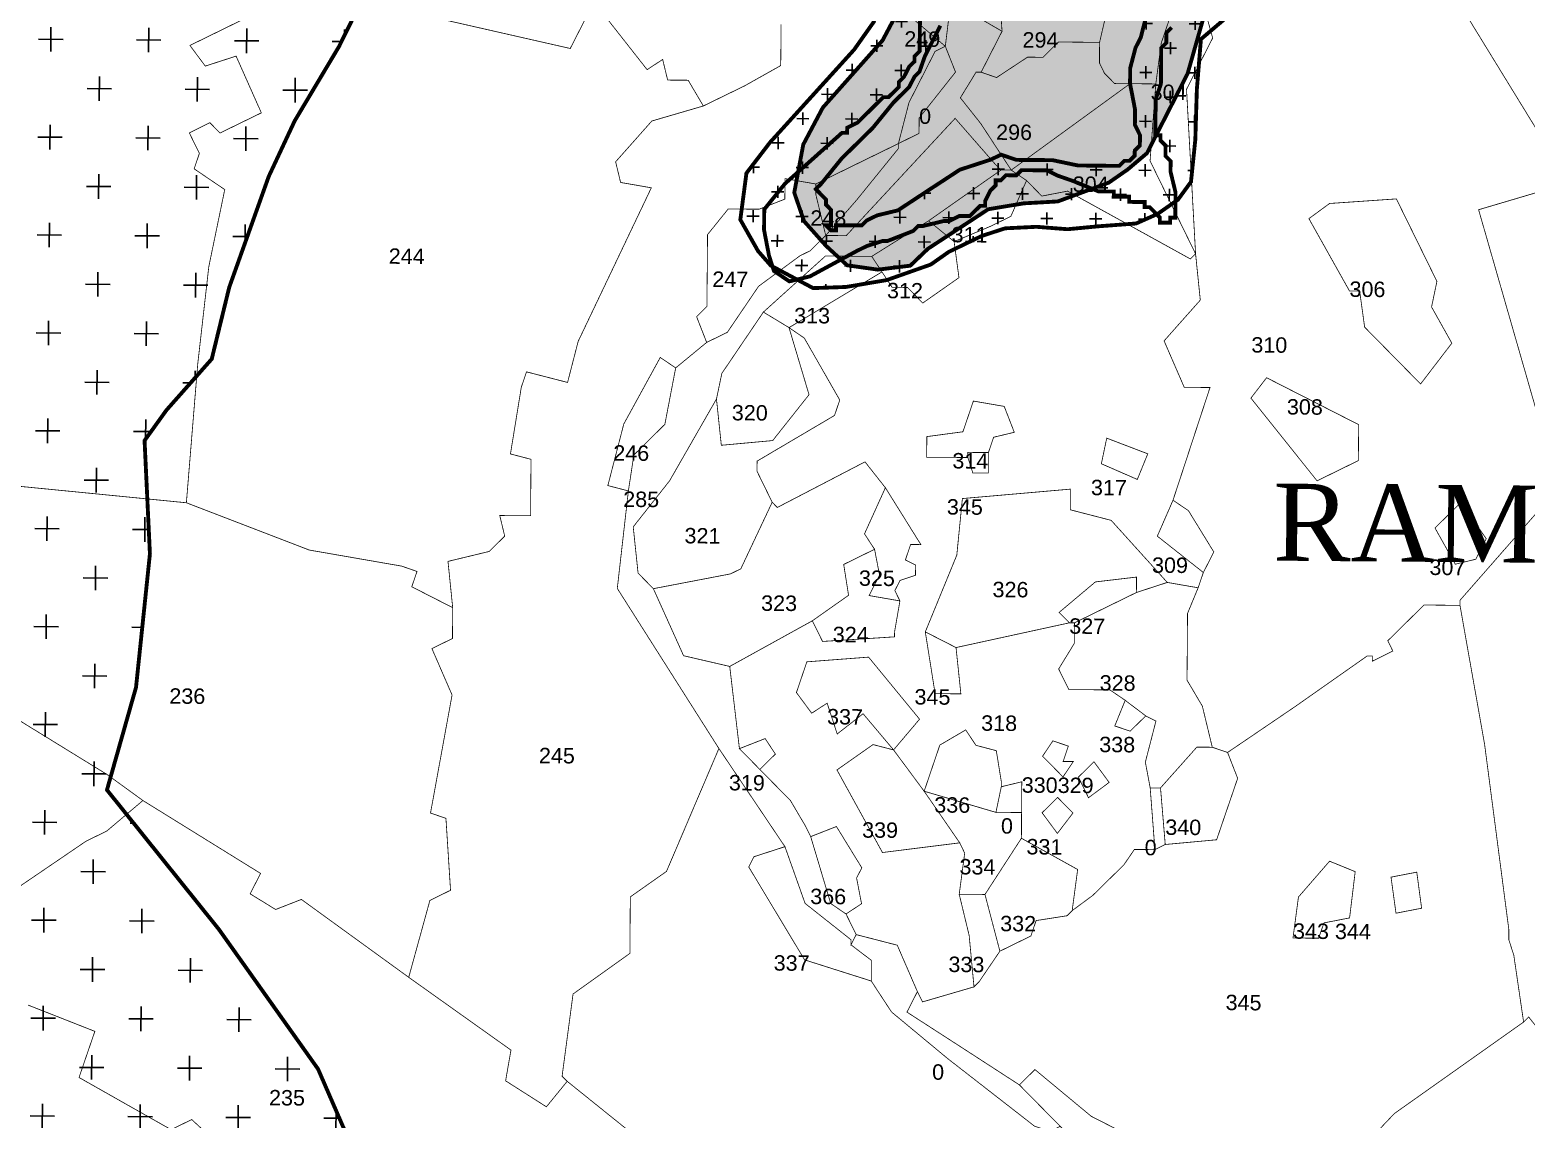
# Model space of a CAD drawing. Header units: metres. Extents: x 317370 to 326712, y 1824935 to 1838812.
# Drawn here: x 320498 to 321671, y 1828809 to 1829663 of the extents above; entities that cross this region are included whole.
import ezdxf

# ---------------------------------------------------------------- set-up
doc = ezdxf.new("R2010")
doc.units = ezdxf.units.M
doc.header["$MEASUREMENT"] = 0
for name, color, linetype in [('500M CRZ LINE', 11, 'Continuous'), ('CRZ LINE FOR RIVER OR CREEK', 84, 'Continuous'), ('HAZARDS LINE', 1, 'Continuous'), ('MANGROOVE', 112, 'Continuous'), ('NDZ-200M FROM CRZ', 30, 'Continuous'), ('NDZ-500M FROM CRZ', 2, 'Continuous'), ('SURVEY NO.', 7, 'Continuous'), ('SURVEY PLOT BOUNDARY', 35, 'Continuous'), ('VILLAGE NAME', 3, 'Continuous')]:
    doc.layers.add(name, color=color, linetype=linetype)
doc.layers.add('HIGH TIDE LINE', color=7, linetype='Continuous', true_color=0xff00c5)
doc.styles.add('PDF Arial', font='arial.ttf')
doc.styles.get("Standard").update_dxf_attribs({"font": 'times.ttf'})

# ---------------------------------------------------------------- blocks, each defined once
blk = doc.blocks.new('81')
at = {"layer": 'MANGROOVE'}
h = blk.add_hatch(dxfattribs=at)
h.set_pattern_fill('GRASS', color=256, scale=0.604678, angle=-0.4508)
h.set_pattern_definition([(89.54917, (306983.874, 1824194.798), (-10.7745325, 10.94544), [2.879778, -18.840867]), (44.54917, (306983.874, 1824194.798), (-10.774532, 10.94544), [2.879778, -12.479037]), (134.54917, (306983.874, 1824194.798), (-10.94544, -10.774532), [2.879778, -12.479037])])
h.paths.add_polyline_path([(320863, 1830635.4), (320876.9, 1830647.7), (320893.2, 1830658), (320910.8, 1830660.4), (320932.9, 1830659.7), (320967.3, 1830641.7), (320990.2, 1830614.8), (321013.8, 1830588.9), (321018.4, 1830568), (321013, 1830557.1), (321034.5, 1830547.8), (321045.6, 1830536.8), (321067.3, 1830483), (321108.9, 1830430.7), (321143.6, 1830373.8), (321153, 1830349.9), (321152.1, 1830324.5), (321144.8, 1830304.2), (321136.3, 1830284.5), (321114.3, 1830273.2), (321088.3, 1830260.5), (321158.3, 1830142.1), (321176.4, 1830153.4), (321200.1, 1830159.3), (321221.5, 1830160.4), (321236.7, 1830154.2), (321248.5, 1830139.1), (321289.9, 1830089.9), (321375.4, 1830004.1), (321417.8, 1829954.3), (321435.1, 1829923.4), (321442.8, 1829902.8), (321436.1, 1829882.5), (321423.3, 1829869.7), (321437.4, 1829855.1), (321458.4, 1829879.8), (321472.1, 1829905.3), (321486.4, 1829912.1), (321508.3, 1829913.4), (321524.4, 1829903.2), (321542.9, 1829886.8), (321552, 1829841.6), (321535.8, 1829761.4), (321525.2, 1829737), (321484.5, 1829708.3), (321441.2, 1829695.5), (321423.9, 1829692.3), (321405.9, 1829629.1), (321388.3, 1829594.6), (321374.1, 1829566.8), (321359, 1829554), (321344.2, 1829543.7), (321304.1, 1829528.9), (321277.4, 1829527.4), (321249.6, 1829522.8), (321202.3, 1829491.8), (321188.4, 1829478.5), (321163, 1829475.4), (321138.9, 1829478.8), (321122.2, 1829494.2), (321105.1, 1829513.4), (321097.4, 1829535.8), (321104.5, 1829573.6), (321119.8, 1829602.5), (321166.7, 1829655.3), (321183, 1829686), (321184.2, 1829708.1), (321184.4, 1829740.1), (321181.1, 1829775.6), (321150.1, 1829838.8), (321146.2, 1829866.7), (321151.2, 1829882.1), (321157.1, 1829891.7), (321119.6, 1829906.5), (321098.3, 1829913.5), (321062.6, 1829936), (321039.1, 1829955.3), (321028.8, 1829968.3), (320977.5, 1829991.4), (320896.8, 1830004), (320868.2, 1830027.3), (320838.6, 1830056.4), (320822.5, 1830106.8), (320815.1, 1830166.2), (320817.6, 1830201), (320826, 1830229.4), (320826.4, 1830252.6), (320808.8, 1830317.6), (320788.6, 1830334.3), (320782.7, 1830356.5), (320785, 1830385.9), (320790.5, 1830407.7), (320819.8, 1830445.2), (320836.7, 1830464.6), (320865.5, 1830473.1), (320888.1, 1830462.5), (320901.8, 1830455.4), (320924.5, 1830519.7), (320880.9, 1830525.7), (320852, 1830536), (320845.3, 1830560.5), (320846.1, 1830591), (320857.9, 1830618.8)])
at = {"layer": 'NDZ-200M FROM CRZ'}
h = blk.add_hatch(dxfattribs=at)
h.set_pattern_fill('CROSS', color=256, scale=3.023389, angle=-0.4508)
h.set_pattern_definition([(359.54917, (306983.874, 1824194.798), (19.348987, 19.046862), [9.59926, -28.79778]), (89.54917, (306988.635, 1824189.961), (-19.046862, 19.348987), [9.59926, -28.79778])])
h.paths.add_polyline_path([(321222.4, 1830213), (321207.8, 1830258.1), (321185, 1830332.2), (321167, 1830379), (321105.6, 1830478), (321082.4, 1830542.4), (321061.7, 1830534.8), (321041.4, 1830526.9), (321032.3, 1830521), (321033.3, 1830518.9), (321037.3, 1830514.8), (321041.3, 1830510.8), (321041.3, 1830502.7), (321049.1, 1830478.4), (321049, 1830466.3), (321048.9, 1830450.2), (321057, 1830450.2), (321061, 1830446.1), (321069, 1830446), (321073, 1830442), (321073, 1830437.9), (321077, 1830433.9), (321076.9, 1830421.8), (321080.8, 1830409.7), (321084.8, 1830405.6), (321084.8, 1830401.6), (321092.8, 1830389.4), (321096.8, 1830385.3), (321108.7, 1830369.1), (321124.7, 1830348.8), (321128.7, 1830340.7), (321136.6, 1830328.6), (321140.6, 1830316.5), (321144.5, 1830300.3), (321144.4, 1830296.3), (321148.2, 1830268), (321152.2, 1830255.9), (321152.2, 1830251.9), (321156, 1830231.7), (321163.9, 1830207.4), (321171.9, 1830195.3), (321179.9, 1830187.1), (321179.8, 1830179.1), (321171.7, 1830179.1), (321171.7, 1830175.1), (321175.7, 1830171), (321179.7, 1830167), (321183.7, 1830158.9), (321191.6, 1830142.7), (321203.6, 1830130.5), (321207.7, 1830134.5), (321211.7, 1830134.5), (321215.7, 1830130.4), (321219.7, 1830130.4), (321231.6, 1830106.1), (321235.6, 1830094), (321247.6, 1830081.8), (321247.5, 1830077.7), (321259.5, 1830065.6), (321267.5, 1830057.4), (321271.5, 1830053.4), (321275.5, 1830045.3), (321279.5, 1830037.2), (321283.5, 1830033.1), (321291.5, 1830025), (321307.5, 1830012.8), (321319.5, 1830004.6), (321323.5, 1829996.5), (321335.5, 1829988.4), (321351.5, 1829972.1), (321355.5, 1829964), (321379.5, 1829939.6), (321383.4, 1829931.5), (321387.5, 1829931.5), (321403.5, 1829915.3), (321407.5, 1829915.2), (321419.5, 1829911.1), (321443.7, 1829902.8), (321447.7, 1829898.8), (321471.8, 1829890.5), (321479.9, 1829890.5), (321512, 1829882.1), (321512, 1829878.1), (321511.8, 1829849.9), (321490.9, 1829761.4), (321490.9, 1829757.3), (321434.3, 1829733.6), (321410.1, 1829733.8), (321406, 1829729.8), (321402, 1829729.8), (321397.9, 1829721.8), (321393.8, 1829717.8), (321385.7, 1829701.7), (321377.5, 1829685.7), (321373.3, 1829673.6), (321369.2, 1829657.5), (321365.1, 1829649.5), (321360.9, 1829633.4), (321360.8, 1829621.3), (321364.7, 1829601.1), (321364.6, 1829589), (321368.6, 1829580.9), (321368.5, 1829572.8), (321364.5, 1829568.8), (321364.4, 1829564.8), (321360.4, 1829560.8), (321356.3, 1829560.8), (321352.3, 1829556.8), (321320, 1829557.1), (321299.9, 1829561.3), (321271.7, 1829561.5), (321259.6, 1829565.6), (321251.5, 1829561.7), (321227.3, 1829553.8), (321215.1, 1829545.8), (321203, 1829537.9), (321178.7, 1829521.9), (321162.5, 1829518), (321154.4, 1829514.1), (321150.3, 1829510.1), (321130.2, 1829510.2), (321130.2, 1829506.2), (321126.1, 1829506.2), (321122.1, 1829510.3), (321126.2, 1829510.2), (321126.3, 1829522.3), (321122.3, 1829526.4), (321122.3, 1829530.4), (321118.3, 1829534.5), (321114.3, 1829538.6), (321118.4, 1829542.6), (321134.6, 1829562.6), (321159, 1829586.6), (321175.3, 1829606.6), (321183.4, 1829614.6), (321187.5, 1829618.6), (321191.6, 1829626.6), (321195.6, 1829630.6), (321199.8, 1829642.7), (321212, 1829666.8), (321216.3, 1829691), (321220.4, 1829699), (321220.7, 1829743.3), (321216.8, 1829755.5), (321216.9, 1829775.6), (321213, 1829787.7), (321201, 1829804), (321193.1, 1829816.1), (321185.1, 1829824.2), (321181.1, 1829828.3), (321173.1, 1829836.4), (321173.1, 1829840.5), (321169.1, 1829844.5), (321161.1, 1829852.7), (321153.1, 1829856.8), (321149.1, 1829864.8), (321145.1, 1829864.9), (321141.1, 1829873), (321137.1, 1829877), (321129.1, 1829881.1), (321109, 1829893.4), (321101, 1829901.5), (321089, 1829913.7), (321069.1, 1829946.1), (321053.2, 1829970.4), (321033.3, 1830006.9), (321033.4, 1830010.9), (321025.3, 1830015), (321009.2, 1830019.2), (320981.1, 1830027.4), (320940.8, 1830035.8), (320912.6, 1830036), (320896.5, 1830040.2), (320876.4, 1830044.4), (320868.4, 1830044.4), (320864.4, 1830048.5), (320860.4, 1830056.6), (320856.4, 1830060.7), (320856.9, 1830129.2), (320861.3, 1830169.5), (320861.4, 1830181.6), (320857.4, 1830189.7), (320857.5, 1830197.7), (320853.5, 1830201.8), (320849.5, 1830209.9), (320829.6, 1830238.3), (320809.6, 1830258.6), (320805.6, 1830262.7), (320797.5, 1830266.7), (320789.6, 1830278.9), (320781.5, 1830283), (320777.5, 1830287.1), (320777.7, 1830303.2), (320781.8, 1830311.2), (320790, 1830327.3), (320781.8, 1830319.3), (320773.7, 1830311.3), (320769.7, 1830311.3), (320769.6, 1830307.3), (320765.6, 1830303.3), (320757.5, 1830295.3), (320753.4, 1830291.3), (320749.3, 1830287.3), (320741.2, 1830275.3), (320733, 1830267.3), (320760, 1830235.8), (320772.5, 1830210.8), (320796.9, 1830190.7), (320803.8, 1830168.3), (320806.3, 1830105.4), (320798.7, 1830067.3), (320813.9, 1830034.8), (320819.4, 1830017.6), (320849.3, 1829996.8), (320884.1, 1829991.9), (320913.6, 1829989.6), (320952.5, 1829981.3), (320981.8, 1829971.3), (321006.7, 1829952.6), (321050.1, 1829880.1), (321091.3, 1829836.6), (321160.5, 1829776.1), (321165.1, 1829742.5), (321165.7, 1829704.8), (321160.5, 1829670.8), (321144.4, 1829648), (321078.3, 1829575.1), (321059.9, 1829551.1), (321055.1, 1829514.6), (321069, 1829490), (321079, 1829478.6), (321112.2, 1829460.9), (321137.9, 1829461.8), (321169.9, 1829467.2), (321204.5, 1829479.4), (321218.7, 1829489.4), (321244.4, 1829501.8), (321262.8, 1829507.8), (321287.4, 1829509), (321311.8, 1829507.1), (321336, 1829509.4), (321365.5, 1829511.6), (321382.4, 1829519.1), (321398.4, 1829530.3), (321408.6, 1829544.3), (321412, 1829577.4), (321413.2, 1829616.8), (321416.4, 1829656.2), (321442.4, 1829678.3), (321472.9, 1829699.2), (321516.8, 1829716.8), (321537.2, 1829739.8), (321546.7, 1829768.8), (321560.1, 1829849.5), (321556.5, 1829884.7), (321554.6, 1829908), (321537.5, 1829925.3), (321500.4, 1829934.7), (321462.2, 1829947), (321420, 1829967.5), (321360, 1830032.5), (321269.9, 1830124)])
at = {"layer": 'NDZ-500M FROM CRZ'}
h = blk.add_hatch(dxfattribs=at)
h.set_pattern_fill('CROSS', color=256, scale=6.046778, angle=-0.4508)
h.set_pattern_definition([(359.54917, (306983.874, 1824194.8), (38.69797, 38.093725), [19.19852, -57.59556]), (89.54917, (306993.397, 1824185.124), (-38.093725, 38.69797), [19.19852, -57.59556])])
h.paths.add_polyline_path([(320896.7, 1828310.6), (320877.6, 1828405.5), (320830.5, 1828569.2), (320785.3, 1828706.6), (320723.9, 1828848.2), (320646.2, 1828957.7), (320558.3, 1829067.2), (320581.1, 1829147.7), (320592, 1829252.4), (320587.8, 1829341.3), (320605, 1829365.2), (320640.5, 1829405.3), (320654.2, 1829461.5), (320685.2, 1829548.5), (320705.6, 1829592.2), (320740.3, 1829650.4), (320769, 1829708.6), (320799.9, 1829799.1), (320810.5, 1829863.5), (320831.2, 1829898), (320859.5, 1829939.7), (320901.9, 1829990.5), (320884.1, 1829991.9), (320849.3, 1829996.8), (320819.4, 1830017.6), (320813.9, 1830034.8), (320798.7, 1830067.3), (320806.3, 1830105.4), (320803.8, 1830168.3), (320796.9, 1830190.7), (320772.5, 1830210.8), (320760, 1830235.8), (320733, 1830267.3), (320729, 1830259.2), (320728.9, 1830255.2), (320724.9, 1830255.2), (320720.8, 1830243.2), (320712.6, 1830235.2), (320704.5, 1830223.1), (320700.5, 1830223.2), (320696.4, 1830219.2), (320692.3, 1830211.1), (320688.2, 1830207.1), (320688.2, 1830203.1), (320680, 1830191.1), (320676, 1830187.1), (320671.9, 1830179), (320663.8, 1830171), (320659.7, 1830167), (320655.6, 1830159), (320651.5, 1830155), (320643.4, 1830147), (320623.1, 1830127), (320619, 1830123), (320615, 1830119), (320602.7, 1830094.9), (320602.7, 1830090.9), (320598.6, 1830086.9), (320590.5, 1830074.9), (320586.4, 1830070.9), (320582.3, 1830066.9), (320582.3, 1830062.8), (320574.1, 1830050.8), (320562, 1830042.8), (320561.9, 1830038.8), (320557.9, 1830034.8), (320549.8, 1830030.8), (320541.7, 1830022.8), (320529.5, 1830014.9), (320525.5, 1830010.9), (320521.4, 1830006.9), (320517.3, 1829994.8), (320509.1, 1829982.8), (320505, 1829978.8), (320509, 1829970.7), (320509, 1829966.6), (320508.9, 1829958.6), (320512.9, 1829946.5), (320512.8, 1829934.4), (320516.7, 1829922.2), (320516.7, 1829918.2), (320512.5, 1829906.1), (320512.4, 1829890), (320512.3, 1829877.9), (320508.2, 1829865.9), (320504.1, 1829857.8), (320504.1, 1829853.8), (320504, 1829845.7), (320500, 1829845.8), (320499.9, 1829841.7), (320499.9, 1829837.7), (320499.9, 1829833.7), (320495.8, 1829833.7), (320495.8, 1829825.6), (320491.7, 1829813.6), (320483.5, 1829801.5), (320479.4, 1829789.5), (320471.2, 1829777.5), (320463.1, 1829769.5), (320459, 1829757.4), (320454.9, 1829757.4), (320446.8, 1829745.4), (320434.6, 1829737.4), (320426.5, 1829729.4), (320414.3, 1829721.5), (320406.2, 1829713.5), (320402.2, 1829713.5), (320402.1, 1829709.5), (320398.1, 1829705.5), (320402, 1829693.3), (320402, 1829689.3), (320402, 1829685.3), (320401.9, 1829673.2), (320401.7, 1829657.1), (320401.6, 1829645), (320397.6, 1829641), (320397.5, 1829632.9), (320397.5, 1829624.8), (320393.3, 1829612.8), (320389.2, 1829600.7), (320385.1, 1829588.6), (320381, 1829580.6), (320376.9, 1829572.6), (320372.8, 1829564.6), (320372.8, 1829560.5), (320368.6, 1829548.5), (320360.5, 1829540.5), (320352.3, 1829524.4), (320348.2, 1829516.4), (320331.9, 1829492.3), (320323.8, 1829480.3), (320315.6, 1829472.3), (320311.5, 1829464.2), (320295.3, 1829448.2), (320291.2, 1829444.2), (320283.1, 1829436.2), (320262.8, 1829420.3), (320258.8, 1829416.3), (320262.8, 1829412.2), (320262.7, 1829408.2), (320270.7, 1829396), (320274.6, 1829383.9), (320278.6, 1829371.8), (320282.5, 1829359.6), (320286.4, 1829347.5), (320286.4, 1829343.5), (320290.2, 1829319.3), (320294.2, 1829311.2), (320294.1, 1829299.1), (320293.9, 1829270.9), (320297.8, 1829258.7), (320297.7, 1829242.6), (320293.6, 1829230.5), (320293.5, 1829218.5), (320289.4, 1829206.4), (320289.3, 1829198.3), (320281.1, 1829178.2), (320281, 1829174.2), (320276.9, 1829162.1), (320268.8, 1829150.1), (320264.6, 1829138), (320260.6, 1829134), (320264.5, 1829126), (320264.4, 1829113.9), (320264.3, 1829101.8), (320260.2, 1829089.7), (320260.1, 1829073.6), (320256, 1829061.5), (320255.9, 1829053.5), (320251.8, 1829049.5), (320251.8, 1829045.4), (320247.7, 1829033.4), (320247.6, 1829029.3), (320243.5, 1829017.3), (320239.4, 1829005.2), (320235.3, 1829001.2), (320231.2, 1828989.1), (320227.1, 1828981.1), (320227.1, 1828977.1), (320235.1, 1828969), (320243.1, 1828964.9), (320247.1, 1828960.8), (320255.1, 1828948.6), (320259.1, 1828944.6), (320263.1, 1828944.5), (320267.1, 1828936.4), (320275, 1828924.3), (320279, 1828920.2), (320279, 1828916.2), (320283, 1828916.2), (320283, 1828912.1), (320287, 1828908.1), (320291, 1828904), (320291, 1828900), (320295, 1828899.9), (320299, 1828891.8), (320307, 1828883.7), (320311, 1828879.7), (320315, 1828879.6), (320319, 1828871.5), (320327, 1828863.4), (320335, 1828855.3), (320347, 1828847.1), (320355, 1828839), (320359, 1828830.9), (320367, 1828822.8), (320371, 1828818.7), (320370.9, 1828814.7), (320375, 1828814.6), (320379, 1828810.6), (320410.9, 1828774), (320414.9, 1828770), (320422.9, 1828757.8), (320438.8, 1828737.5), (320446.8, 1828725.4), (320454.8, 1828717.3), (320458.8, 1828709.2), (320478.6, 1828668.7), (320482.6, 1828664.6), (320486.6, 1828656.5), (320502.4, 1828612.1), (320510.3, 1828599.9), (320510.3, 1828591.8), (320514.2, 1828579.7), (320518.2, 1828575.7), (320518.2, 1828571.6), (320522.1, 1828555.5), (320529.9, 1828531.2), (320533.9, 1828519.1), (320537.8, 1828511), (320545.6, 1828474.6), (320549.6, 1828470.6), (320549.5, 1828462.5), (320557.4, 1828434.2), (320557.4, 1828430.2), (320565.1, 1828389.8), (320565.1, 1828385.8), (320569.1, 1828381.7), (320569, 1828373.7), (320573, 1828369.6), (320584.1, 1828341.3), (320588.8, 1828329.2), (320588.8, 1828325.1), (320592.8, 1828321.1), (320596.7, 1828304.9), (320600.6, 1828292.8), (320604.5, 1828280.7), (320604.5, 1828268.6), (320604.3, 1828252.4), (320608.3, 1828240.3), (320608.1, 1828216.1), (320608, 1828204), (320603.9, 1828196), (320603.7, 1828175.8), (320603.7, 1828171.8), (320603.7, 1828167.8), (320599.4, 1828139.6), (320595.3, 1828131.6), (320595.2, 1828115.4), (320591.1, 1828103.4), (320582.9, 1828091.3), (320578.8, 1828079.3), (320574.7, 1828067.2), (320570.6, 1828063.2), (320558.3, 1828043.2), (320554.3, 1828039.2), (320546.1, 1828027.1), (320550.1, 1828023.1), (320554.1, 1828010.9), (320565.9, 1827982.6), (320569.9, 1827970.5), (320573.8, 1827958.4), (320577.7, 1827946.2), (320577.7, 1827942.2), (320585.5, 1827905.9), (320585.4, 1827897.8), (320585.3, 1827885.7), (320589.3, 1827873.6), (320589.2, 1827861.5), (320585, 1827845.4), (320584.9, 1827833.3), (320580.8, 1827821.2), (320576.6, 1827797.1), (320568.3, 1827773), (320572.1, 1827736.6), (320572, 1827732.6), (320584, 1827720.4), (320592, 1827716.3), (320596, 1827712.3), (320620, 1827687.9), (320624, 1827683.8), (320636.1, 1827675.7), (320644, 1827663.5), (320652, 1827655.4), (320652, 1827651.4), (320667.9, 1827627), (320671.9, 1827618.9), (320679.9, 1827606.8), (320683.8, 1827594.7), (320687.7, 1827582.5), (320691.7, 1827570.4), (320695.6, 1827558.3), (320699.5, 1827546.2), (320699.4, 1827534.1), (320699.4, 1827526), (320703.4, 1827517.9), (320711.3, 1827505.7), (320715.3, 1827493.6), (320719.2, 1827481.5), (320723.1, 1827465.3), (320723, 1827453.2), (320722.9, 1827441.1), (320726.8, 1827429), (320726.7, 1827416.9), (320722.7, 1827412.9), (320722.5, 1827384.7), (320722.4, 1827376.6), (320718.3, 1827368.6), (320718.2, 1827356.5), (320726.2, 1827348.4), (320734.2, 1827336.2), (320742.2, 1827332.1), (320750.2, 1827324), (320762.2, 1827315.9), (320770.2, 1827307.7), (320778.2, 1827299.6), (320786.2, 1827287.4), (320794.2, 1827279.3), (320802.2, 1827267.2), (320810.1, 1827255), (320814.1, 1827242.9), (320814, 1827238.8), (320818, 1827226.7), (320821.9, 1827218.6), (320825.9, 1827210.5), (320825.8, 1827202.5), (320829.8, 1827198.4), (320829.7, 1827186.3), (320833.7, 1827178.2), (320833.6, 1827162.1), (320837.5, 1827145.9), (320837.4, 1827137.9), (320837.3, 1827125.8), (320837.2, 1827113.7), (320837.1, 1827101.6), (320837, 1827089.5), (320832.9, 1827077.4), (320828.8, 1827061.3), (320828.7, 1827053.3), (320824.6, 1827049.3), (320824.6, 1827045.2), (320820.5, 1827033.2), (320816.3, 1827021.1), (320808.2, 1827009.1), (320808.2, 1827005.1), (320804.1, 1827005.1), (320800, 1826997.1), (320791.9, 1826985), (320787.8, 1826977), (320779.7, 1826969), (320771.5, 1826961), (320771.5, 1826957), (320767.5, 1826957), (320759.3, 1826949), (320755.2, 1826941), (320730.8, 1826912.9), (320706.3, 1826872.8), (320702.3, 1826868.8), (320694.1, 1826856.8), (320694.1, 1826852.8), (320679.4, 1826836.7), (320681.9, 1826836.7), (320774.9, 1826872.3), (320782.9, 1826872.2), (320787, 1826872.2), (320791, 1826872.2), (320863.6, 1826875.6), (320867.6, 1826875.6), (320875.7, 1826875.5), (320952.1, 1826858.8), (320956.2, 1826858.8), (321024.5, 1826834), (321032.5, 1826834), (321036.5, 1826829.9), (321044.6, 1826825.8), (321075.9, 1826856.9), (321114.2, 1826970.4), (321135.3, 1827091.2), (321125.3, 1827226.6), (321088.4, 1827368.4), (321023.4, 1827471), (321013.8, 1827527.6), (320974.6, 1827664.9), (320941, 1827749.9), (320887.3, 1827839), (320882.1, 1827927.1), (320872.3, 1827988.3), (320882.9, 1828052.7), (320897.7, 1828133.2), (320902.8, 1828280.3)])
at = {"layer": '500M CRZ LINE', "ltscale": 0.5, "const_width": 3.02, "flags": 128}
blk.add_lwpolyline([(320901.9, 1829990.5), (320859.5, 1829939.7), (320831.2, 1829898), (320810.5, 1829863.5), (320799.9, 1829799.1), (320769, 1829708.6), (320740.3, 1829650.4), (320705.6, 1829592.2), (320685.2, 1829548.5), (320654.2, 1829461.5), (320640.5, 1829405.3), (320605, 1829365.2), (320587.8, 1829341.3), (320592, 1829252.4), (320581.1, 1829147.7), (320558.3, 1829067.2), (320646.2, 1828957.7), (320723.9, 1828848.2), (320785.3, 1828706.6), (320830.5, 1828569.2), (320877.6, 1828405.5), (320902.8, 1828280.3)], dxfattribs=at)
at = {"layer": 'CRZ LINE FOR RIVER OR CREEK', "ltscale": 0.1, "const_width": 3.02, "flags": 128}
blk.add_lwpolyline([(321160.5, 1829670.8), (321144.4, 1829648), (321078.3, 1829575.1), (321059.9, 1829551.1), (321055.1, 1829514.6), (321069, 1829490), (321079, 1829478.6), (321112.2, 1829460.9), (321137.9, 1829461.8), (321169.9, 1829467.2), (321204.5, 1829479.4), (321218.7, 1829489.4), (321244.4, 1829501.8), (321262.8, 1829507.8), (321287.4, 1829509), (321311.8, 1829507.1), (321336, 1829509.4), (321365.5, 1829511.6), (321382.4, 1829519.1), (321398.4, 1829530.3), (321408.6, 1829544.3), (321412, 1829577.4), (321413.2, 1829616.8), (321416.4, 1829656.2), (321442.4, 1829678.3)], dxfattribs=at)
at = {"layer": 'HAZARDS LINE', "lineweight": 18, "const_width": 3.02}
blk.add_lwpolyline([(321196, 1829671), (321195.9, 1829658.9), (321195.8, 1829654.8), (321195.8, 1829650.8), (321195.8, 1829646.8), (321191.7, 1829642.8), (321191.7, 1829638.7), (321187.6, 1829634.7), (321183.5, 1829626.7), (321179.5, 1829622.7), (321179.4, 1829618.7), (321175.4, 1829614.7), (321171.3, 1829610.7), (321167.3, 1829610.7), (321163.2, 1829606.7), (321159.1, 1829602.7), (321155.1, 1829598.7), (321147, 1829590.7), (321138.9, 1829586.7), (321138.8, 1829582.7), (321134.8, 1829582.7), (321090.1, 1829542.8), (321073.9, 1829522.7), (321073.7, 1829506.6), (321077.6, 1829486.4), (321081.5, 1829474.3), (321093.6, 1829466.2), (321109.7, 1829470.1), (321146.2, 1829489.9), (321154.3, 1829493.9), (321166.4, 1829497.8), (321170.4, 1829497.8), (321190.6, 1829505.7), (321194.7, 1829509.7), (321198.7, 1829509.7), (321214.9, 1829513.6), (321218.9, 1829513.5), (321227, 1829517.5), (321231, 1829517.5), (321235.1, 1829517.4), (321239.1, 1829521.4), (321243.2, 1829525.4), (321247.2, 1829525.4), (321247.2, 1829529.4), (321251.3, 1829537.5), (321255.4, 1829541.5), (321255.4, 1829545.5), (321259.5, 1829545.5), (321263.5, 1829549.5), (321267.6, 1829549.4), (321271.6, 1829549.4), (321275.6, 1829553.4), (321279.7, 1829553.4), (321283.7, 1829553.4), (321287.7, 1829553.3), (321291.8, 1829553.3), (321295.8, 1829553.3), (321303.8, 1829549.2), (321315.9, 1829545), (321336, 1829536.8), (321348.1, 1829536.7), (321348, 1829532.7), (321356.1, 1829532.6), (321360.1, 1829532.6), (321360.1, 1829528.6), (321364.1, 1829528.5), (321372.2, 1829528.5), (321372.2, 1829524.4), (321376.2, 1829524.4), (321380.2, 1829520.3), (321384.2, 1829516.3), (321384.2, 1829512.2), (321388.2, 1829512.2), (321392.2, 1829512.2), (321392.3, 1829516.2), (321396.3, 1829516.2), (321396.3, 1829520.2), (321396.4, 1829524.2), (321396.4, 1829528.3), (321396.4, 1829536.3), (321392.5, 1829552.5), (321392.6, 1829556.5), (321392.6, 1829560.6), (321388.6, 1829564.6), (321388.6, 1829568.7), (321388.7, 1829572.7), (321384.7, 1829576.7), (321384.7, 1829580.8), (321380.7, 1829580.8), (321380.7, 1829584.8), (321380.7, 1829588.9), (321380.8, 1829592.9), (321380.8, 1829596.9), (321380.9, 1829609), (321385, 1829621.1), (321385.2, 1829641.2), (321385.2, 1829649.3), (321389.3, 1829653.3), (321389.3, 1829657.3), (321389.4, 1829661.4), (321393.4, 1829665.4)], dxfattribs=at)
at = {"layer": 'HIGH TIDE LINE', "lineweight": 35, "const_width": 3.02}
blk.add_lwpolyline([(321373.3, 1829673.6), (321369.2, 1829657.5), (321365.1, 1829649.5), (321360.9, 1829633.4), (321360.8, 1829621.3), (321364.7, 1829601.1), (321364.6, 1829589), (321368.6, 1829580.9), (321368.5, 1829572.8), (321364.5, 1829568.8), (321364.4, 1829564.8), (321360.4, 1829560.8), (321356.3, 1829560.8), (321352.3, 1829556.8), (321320, 1829557.1), (321299.9, 1829561.3), (321271.7, 1829561.5), (321259.6, 1829565.6), (321251.5, 1829561.7), (321227.3, 1829553.8), (321215.1, 1829545.8), (321203, 1829537.9), (321178.7, 1829521.9), (321162.5, 1829518), (321154.4, 1829514.1), (321150.3, 1829510.1), (321130.2, 1829510.2), (321130.2, 1829506.2), (321126.1, 1829506.2), (321122.1, 1829510.3), (321126.2, 1829510.2), (321126.3, 1829522.3), (321122.3, 1829526.4), (321122.3, 1829530.4), (321118.3, 1829534.5), (321114.3, 1829538.6), (321118.4, 1829542.6), (321134.6, 1829562.6), (321159, 1829586.6), (321175.3, 1829606.6), (321183.4, 1829614.6), (321187.5, 1829618.6), (321191.6, 1829626.6), (321195.6, 1829630.6), (321199.8, 1829642.7), (321212, 1829666.8)], dxfattribs=at)
at = {"layer": 'MANGROOVE', "const_width": 3.02, "flags": 128}
blk.add_lwpolyline([(321423.9, 1829692.3), (321405.9, 1829629.1), (321388.3, 1829594.6), (321374.1, 1829566.8), (321359, 1829554), (321344.2, 1829543.7), (321304.1, 1829528.9), (321277.4, 1829527.4), (321249.6, 1829522.8), (321202.3, 1829491.8), (321188.4, 1829478.5), (321163, 1829475.4), (321138.9, 1829478.8), (321122.2, 1829494.2), (321105.1, 1829513.4), (321097.4, 1829535.8), (321104.5, 1829573.6), (321119.8, 1829602.5), (321166.7, 1829655.3), (321183, 1829686)], dxfattribs=at)
at = {"layer": 'NDZ-500M FROM CRZ', "const_width": 3.02, "flags": 128}
blk.add_lwpolyline([(320902.8, 1828280.3), (320896.7, 1828310.6), (320877.6, 1828405.5), (320830.5, 1828569.2), (320785.3, 1828706.6), (320723.9, 1828848.2), (320646.2, 1828957.7), (320558.3, 1829067.2), (320581.1, 1829147.7), (320592, 1829252.4), (320587.8, 1829341.3), (320605, 1829365.2), (320640.5, 1829405.3), (320654.2, 1829461.5), (320685.2, 1829548.5), (320705.6, 1829592.2), (320740.3, 1829650.4), (320769, 1829708.6)], dxfattribs=at)
at = {"layer": 'SURVEY PLOT BOUNDARY', "lineweight": 18, "const_width": 0.605}
for points in [[(321232.3, 1829678.7), (321260.4, 1829662.4), (321244, 1829630.3), (321240, 1829630.3), (321227.7, 1829610.2), (321243.7, 1829590), (321267.6, 1829553.5), (321259.5, 1829553.5), (321255.5, 1829557.6), (321223.6, 1829594.1), (321138.2, 1829502.1), (321122.1, 1829502.2), (321146.5, 1829530.2), (321179, 1829570.3), (321179.1, 1829574.3), (321195.3, 1829582.3), (321195.4, 1829594.4), (321223.9, 1829630.4), (321215.9, 1829650.6), (321220.3, 1829686.9)], [(321087.1, 1829667.8), (321086.8, 1829635.5), (321058.5, 1829619.6), (321026.1, 1829603.8), (321014.2, 1829624), (320998.1, 1829624.1), (320994.2, 1829640.3), (320982, 1829632.3), (320950.1, 1829672.9)], [(320934, 1829673), (320921.7, 1829648.9), (320792.9, 1829678.2)], [(321836.8, 1829665.9), (321832.7, 1829653.9), (321824.4, 1829617.6), (321824.2, 1829601.5), (321863.8, 1829508.5), (321927.7, 1829431.4), (321959.5, 1829378.7), (321967.6, 1829374.6), (321955.2, 1829342.5), (321930.7, 1829294.3), (321878.5, 1829322.9), (321866.4, 1829323), (321802.4, 1829384), (321762.6, 1829456.9), (321750.9, 1829505.3), (321727.1, 1829549.9), (321707.1, 1829566.1), (321703.1, 1829574.2), (321679, 1829586.5), (321619.3, 1829683.8)], [(321727.1, 1829549.9), (321634.2, 1829522.4), (321696.9, 1829304.2), (321619.7, 1829216.1), (321619.6, 1829212), (321591.4, 1829212.3), (321563, 1829184.3), (321566.9, 1829176.2), (321550.8, 1829168.2), (321550.8, 1829172.3), (321546.8, 1829172.3), (321490, 1829132.4), (321437.3, 1829096.6), (321425.3, 1829100.7), (321417.5, 1829133), (321405.5, 1829153.3), (321405.8, 1829193.6), (321405.9, 1829205.7), (321414.2, 1829225.8), (321418.3, 1829237.8), (321426.5, 1829253.9), (321406.6, 1829286.3), (321394.5, 1829294.5), (321423.5, 1829382.9), (321403.3, 1829383.1), (321387.5, 1829419.5), (321415.9, 1829451.5), (321412.2, 1829487.8), (321405.1, 1829616.9), (321425.6, 1829657.1), (321417.8, 1829685.3)], [(321619.3, 1829683.8), (321679, 1829586.5)], [(320792.9, 1829678.2), (320921.7, 1829648.9), (320934, 1829673)], [(320950.1, 1829672.9), (320982, 1829632.3), (320994.2, 1829640.3), (320998.1, 1829624.1), (321014.2, 1829624), (321026.1, 1829603.8), (320985.7, 1829592), (320957.3, 1829560), (320961.2, 1829543.8), (320985.3, 1829539.6), (320927.9, 1829419.1), (320919.6, 1829386.9), (320887.4, 1829395.2), (320883.3, 1829383.1), (320874.8, 1829330.8), (320890.9, 1829326.6), (320890.6, 1829282.3), (320866.4, 1829282.5), (320870.3, 1829266.3), (320858.1, 1829254.3), (320825.8, 1829246.5), (320829.5, 1829210.2), (320797.4, 1829226.6), (320801.5, 1829238.6), (320789.5, 1829242.8), (320717, 1829255.4), (320620.6, 1829292.5), (320629.5, 1829401.3), (320638.2, 1829477.8), (320650.7, 1829538.2), (320626.7, 1829554.5), (320630.8, 1829566.6), (320622.9, 1829582.7), (320639, 1829590.7), (320647, 1829582.6), (320679.4, 1829598.4), (320659.6, 1829642.9), (320635.4, 1829635.1), (320623.4, 1829651.3), (320672, 1829675.1)], [(320672, 1829675.1), (320623.4, 1829651.3), (320635.4, 1829635.1), (320659.6, 1829642.9), (320679.4, 1829598.4), (320647, 1829582.6), (320639, 1829590.7), (320622.9, 1829582.7), (320630.8, 1829566.6), (320626.7, 1829554.5), (320650.7, 1829538.2), (320638.2, 1829477.8), (320629.5, 1829401.3), (320620.6, 1829292.5), (320487.7, 1829305.6)], [(321191.9, 1829671), (321215.9, 1829650.6), (321207.9, 1829646.7), (321187.4, 1829606.5), (321179.1, 1829574.3), (321114.3, 1829542.6), (321090.2, 1829546.8), (321090, 1829530.7), (321069.8, 1829522.8), (321045.6, 1829523), (321029.4, 1829502.9), (321028.9, 1829446.5), (321020.8, 1829438.5), (321028.7, 1829418.3), (321004.4, 1829398.3), (320992.3, 1829406.5), (320963.7, 1829354.3), (320951.2, 1829306), (320967.3, 1829301.8), (320958.6, 1829225.3), (321038.3, 1829099.7), (320997.2, 1829003.3), (320968.8, 1828983.3), (320968.5, 1828939), (320923.9, 1828907.1), (320915.3, 1828842.6), (320919.3, 1828838.6), (320903, 1828818.6), (320871, 1828839), (320875.2, 1828863.1), (320795, 1828920.2), (320811.6, 1828980.5), (320827.8, 1828988.5), (320824.2, 1829044.9), (320812.1, 1829049.1), (320829, 1829141.7), (320813.2, 1829178.1), (320829.3, 1829186), (320829.5, 1829210.2), (320825.8, 1829246.5), (320858.1, 1829254.3), (320870.3, 1829266.3), (320866.4, 1829282.5), (320890.6, 1829282.3), (320890.9, 1829326.6), (320874.8, 1829330.8), (320883.3, 1829383.1), (320887.4, 1829395.2), (320919.6, 1829386.9), (320927.9, 1829419.1), (320985.3, 1829539.6), (320961.2, 1829543.8), (320957.3, 1829560), (320985.7, 1829592), (321026.1, 1829603.8), (321058.5, 1829619.6), (321086.8, 1829635.5), (321087.1, 1829667.8)], [(321673.5, 1828889.1), (321669.5, 1828885.1), (321661.8, 1828937.6), (321657.9, 1828949.7), (321657.9, 1828957.8), (321638.9, 1829103), (321619.6, 1829212), (321619.7, 1829216.1), (321696.9, 1829304.2), (321634.2, 1829522.4), (321727.1, 1829549.9)], [(321362.4, 1828794.8), (321330.3, 1828811.2), (321286.2, 1828847.8), (321274, 1828835.8), (321229.9, 1828864.4), (321185.8, 1828892.9), (321194, 1828909), (321198, 1828900.9), (321238.4, 1828912.7), (321242.4, 1828916.7), (321258.7, 1828940.7), (321283, 1828952.6), (321287.1, 1828964.7), (321311.4, 1828968.5), (321315.4, 1828972.5), (321331.6, 1828984.5), (321343.8, 1828996.5), (321356, 1829008.5), (321364.2, 1829020.5), (321380.3, 1829020.4), (321388.4, 1829024.4), (321428.7, 1829028.1), (321445.2, 1829076.3), (321437.3, 1829096.6), (321490, 1829132.4), (321546.8, 1829172.3), (321550.8, 1829172.3), (321550.8, 1829168.2), (321566.9, 1829176.2), (321563, 1829184.3), (321591.4, 1829212.3), (321619.6, 1829212), (321638.9, 1829103), (321657.9, 1828957.8), (321657.9, 1828949.7), (321661.8, 1828937.6), (321669.5, 1828885.1), (321568.1, 1828813.3), (321511.2, 1828753.3)], [(321015.5, 1828761.2), (320919.3, 1828838.6), (320915.3, 1828842.6), (320923.9, 1828907.1), (320968.5, 1828939), (320968.8, 1828983.3), (320997.2, 1829003.3), (321038.3, 1829099.7), (321090.1, 1829022.7), (321065.8, 1829014.8), (321061.7, 1829006.8), (321105.5, 1828933.9), (321157.8, 1828917.3), (321173.7, 1828893), (321217.8, 1828856.4), (321285.9, 1828803.4)], [(320668.8, 1828768), (320624.8, 1828808.6), (320608.6, 1828800.7), (320536.4, 1828841.6), (320548.8, 1828877.8), (320496.5, 1828898.4)], [(320489.2, 1828991.1), (320541.9, 1829027), (320558.1, 1829034.9), (320586.5, 1829058.9), (320678.8, 1829001.7), (320670.6, 1828985.7), (320690.6, 1828973.4), (320710.8, 1828981.3), (320795, 1828920.2), (320875.2, 1828863.1), (320871, 1828839), (320903, 1828818.6), (320919.3, 1828838.6), (321015.5, 1828761.2)], [(320496.5, 1828898.4), (320548.8, 1828877.8), (320536.4, 1828841.6), (320608.6, 1828800.7), (320624.8, 1828808.6), (320668.8, 1828768), (320668.7, 1828743.8), (320700.7, 1828715.3), (320749.2, 1828735.1), (320765.1, 1828706.8), (320748.9, 1828694.8), (320760.8, 1828674.5), (320781, 1828674.4), (320792.8, 1828642), (320760.5, 1828630.2), (320736.3, 1828626.3), (320691.8, 1828614.6), (320691.5, 1828570.3), (320675.4, 1828570.4), (320671.2, 1828550.3), (320638.9, 1828550.5), (320610.5, 1828530.6), (320526.3, 1828587.7), (320494.4, 1828624.2)]]:
    blk.add_lwpolyline(points, dxfattribs=at)
for points in [[(321229.2, 1829799.7), (321253.3, 1829787.4), (321253.3, 1829783.4), (321256.8, 1829714.8), (321260.4, 1829662.4), (321232.3, 1829678.7), (321213, 1829783.7), (321209.1, 1829807.9)], [(321358, 1829770.5), (321394.2, 1829758.1), (321434.3, 1829741.7), (321434.2, 1829721.5), (321430.2, 1829721.5), (321397.7, 1829689.5), (321385.3, 1829653.3), (321381, 1829621.1), (321360.8, 1829621.3), (321348.7, 1829621.4), (321340.7, 1829629.5), (321336.8, 1829637.6), (321336.9, 1829653.7), (321345.3, 1829689.9), (321349.4, 1829706), (321353.7, 1829738.3)], [(321434.3, 1829741.7), (321478.7, 1829745.3), (321482.6, 1829725.1), (321450.2, 1829705.2), (321438.1, 1829705.3), (321417.8, 1829685.3), (321425.6, 1829657.1), (321405.1, 1829616.9), (321412.2, 1829487.8), (321376.5, 1829560.7), (321381, 1829621.1), (321385.3, 1829653.3), (321397.7, 1829689.5), (321430.2, 1829721.5), (321434.2, 1829721.5)], [(321260.4, 1829662.4), (321256.8, 1829714.8), (321285, 1829714.6), (321349.4, 1829706), (321345.3, 1829689.9), (321336.9, 1829653.7), (321304.7, 1829654), (321292.5, 1829642), (321280.4, 1829642.1), (321256.1, 1829626.1), (321244, 1829630.3)], [(321212.4, 1829707.1), (321220.3, 1829686.9), (321215.9, 1829650.6), (321191.9, 1829671)], [(321215.9, 1829650.6), (321223.9, 1829630.4), (321195.4, 1829594.4), (321195.3, 1829582.3), (321179.1, 1829574.3), (321187.4, 1829606.5), (321207.9, 1829646.7)], [(321244, 1829630.3), (321256.1, 1829626.1), (321280.4, 1829642.1), (321292.5, 1829642), (321304.7, 1829654), (321336.9, 1829653.7), (321336.8, 1829637.6), (321340.7, 1829629.5), (321348.7, 1829621.4), (321360.8, 1829621.3), (321267.6, 1829553.5), (321243.7, 1829590), (321227.7, 1829610.2), (321240, 1829630.3)], [(321408.1, 1829483.8), (321311.8, 1829537), (321291.6, 1829533.1), (321279.6, 1829545.3), (321267.6, 1829553.5), (321360.8, 1829621.3), (321381, 1829621.1), (321376.5, 1829560.7), (321412.2, 1829487.8)], [(321054.4, 1829099.6), (321070.4, 1829083.3), (321094.4, 1829058.9), (321106.3, 1829038.7), (321110.3, 1829030.6), (321126, 1828978.1), (321138, 1828969.9), (321146, 1828953.7), (321141.9, 1828945.7), (321141.9, 1828949.7), (321105.9, 1828978.2), (321090.1, 1829022.7), (321038.3, 1829099.7), (320958.6, 1829225.3), (320967.3, 1829301.8), (320971.6, 1829330), (320995.9, 1829354), (321004.4, 1829398.3), (321028.7, 1829418.3), (321044.9, 1829426.2), (321069.4, 1829462.3), (321101.8, 1829486.2), (321109.9, 1829490.2), (321122.1, 1829502.2), (321138.2, 1829502.1), (321223.6, 1829594.1), (321255.5, 1829557.6), (321259.5, 1829553.5), (321202.8, 1829513.7), (321158.2, 1829485.8), (321121.9, 1829486.1), (321073.2, 1829442.1), (321040.6, 1829394), (321036.4, 1829373.9), (320999.6, 1829309.7), (320971.1, 1829273.6), (320974.9, 1829237.3), (320986.9, 1829225.1), (321010.6, 1829172.5), (321046.8, 1829164.1)], [(321122.1, 1829502.2), (321114.3, 1829534.5), (321114.3, 1829542.6), (321179.1, 1829574.3), (321179, 1829570.3), (321146.5, 1829530.2)], [(321114.3, 1829542.6), (321114.3, 1829534.5), (321122.1, 1829502.2), (321109.9, 1829490.2), (321101.8, 1829486.2), (321069.4, 1829462.3), (321044.9, 1829426.2), (321028.7, 1829418.3), (321020.8, 1829438.5), (321028.9, 1829446.5), (321029.4, 1829502.9), (321045.6, 1829523), (321069.8, 1829522.8), (321090, 1829530.7), (321090.2, 1829546.8)], [(321175.3, 1829098.6), (321195.7, 1829122.7), (321155.7, 1829171.4), (321107.3, 1829167.7), (321099.1, 1829143.6), (321111.1, 1829127.4), (321123.2, 1829135.3), (321131.1, 1829111.1), (321151.4, 1829127), (321175.3, 1829098.6), (321159.2, 1829102.8), (321130.9, 1829082.9), (321166.6, 1829018.1), (321227.2, 1829025.7), (321231.1, 1829017.6), (321226.8, 1828985.3), (321230.7, 1828969.2), (321234.6, 1828953), (321238.4, 1828912.7), (321198, 1828900.9), (321194, 1828909), (321178.2, 1828945.4), (321146, 1828953.7), (321138, 1828969.9), (321150.2, 1828977.9), (321146.3, 1828998.1), (321150.4, 1829006.1), (321130.5, 1829038.5), (321110.3, 1829030.6), (321106.3, 1829038.7), (321094.4, 1829058.9), (321070.4, 1829083.3), (321082.6, 1829095.3), (321074.6, 1829107.5), (321054.4, 1829099.6), (321046.8, 1829164.1), (321111.6, 1829199.9), (321119.6, 1829183.7), (321176, 1829187.3), (321176.1, 1829191.3), (321180.3, 1829215.5), (321176.3, 1829223.6), (321180.4, 1829231.6), (321192.5, 1829235.6), (321192.6, 1829243.6), (321184.6, 1829247.7), (321188.7, 1829259.8), (321196.7, 1829259.7), (321168.9, 1829304.3), (321152.9, 1829324.6), (321084.1, 1829288.8), (321080.1, 1829292.9), (321068.2, 1829317.2), (321068.3, 1829325.2), (321129, 1829361), (321133.1, 1829373.1), (321105.3, 1829421.7), (321093.3, 1829429.9), (321166.2, 1829473.6), (321174.2, 1829461.5), (321186.2, 1829461.4), (321198.2, 1829449.2), (321226.6, 1829469.1), (321222.8, 1829497.4), (321251.1, 1829509.3), (321267.3, 1829517.2), (321279.6, 1829545.3), (321291.6, 1829533.1), (321311.8, 1829537), (321408.1, 1829483.8), (321412.2, 1829487.8), (321415.9, 1829451.5), (321387.5, 1829419.5), (321403.3, 1829383.1), (321423.5, 1829382.9), (321394.5, 1829294.5), (321382.2, 1829266.3), (321418.3, 1829237.8), (321414.2, 1829225.8), (321390, 1829230), (321346, 1829278.7), (321313.9, 1829287), (321314, 1829303.2), (321229.3, 1829295.8), (321224.9, 1829251.4), (321200.2, 1829191.2), (321207.9, 1829142.7), (321228.1, 1829142.6), (321224.3, 1829178.9), (321313.2, 1829198.3), (321317.2, 1829198.3), (321317.1, 1829182.2), (321304.8, 1829162.1), (321312.8, 1829145.9), (321345, 1829145.7), (321357, 1829137.5), (321348.8, 1829117.4), (321360.9, 1829113.3), (321373.1, 1829125.3), (321381.1, 1829121.2), (321372.8, 1829089), (321376.6, 1829068.8), (321380.3, 1829020.4), (321364.2, 1829020.5), (321356, 1829008.5), (321343.8, 1828996.5), (321331.6, 1828984.5), (321315.4, 1828972.5), (321319.7, 1829004.8), (321275.6, 1829029.3), (321275.7, 1829049.5), (321275.9, 1829073.6), (321259.8, 1829069.7), (321259.8, 1829073.8), (321255.9, 1829098), (321239.9, 1829102.2), (321231.9, 1829114.3), (321211.6, 1829102.4), (321199.3, 1829066.2)], [(321202.8, 1829513.7), (321259.5, 1829553.5), (321267.6, 1829553.5), (321279.6, 1829545.3), (321267.3, 1829517.2), (321251.1, 1829509.3), (321222.8, 1829497.4)], [(321501.1, 1829515.4), (321517.3, 1829527.3), (321569.7, 1829530.9), (321601.5, 1829466.2), (321597.3, 1829446.1), (321613.2, 1829417.7), (321588.7, 1829385.7), (321544.8, 1829430.3), (321540.9, 1829458.6), (321532.9, 1829458.7)], [(321501.1, 1829515.4), (321532.9, 1829458.7), (321540.9, 1829458.6), (321544.8, 1829430.3), (321588.7, 1829385.7), (321613.2, 1829417.7), (321597.3, 1829446.1), (321601.5, 1829466.2), (321569.7, 1829530.9), (321517.3, 1829527.3)], [(321158.2, 1829485.8), (321202.8, 1829513.7), (321222.8, 1829497.4), (321226.6, 1829469.1), (321198.2, 1829449.2), (321186.2, 1829461.4), (321174.2, 1829461.5), (321166.2, 1829473.6)], [(321073.2, 1829442.1), (321121.9, 1829486.1), (321158.2, 1829485.8), (321166.2, 1829473.6), (321093.3, 1829429.9)], [(321073.2, 1829442.1), (321093.3, 1829429.9), (321109, 1829377.3), (321080.5, 1829341.3), (321040.2, 1829337.6), (321036.4, 1829373.9), (321040.6, 1829394)], [(321093.3, 1829429.9), (321105.3, 1829421.7), (321133.1, 1829373.1), (321129, 1829361), (321068.3, 1829325.2), (321068.2, 1829317.2), (321080.1, 1829292.9), (321055.5, 1829240.7), (321047.4, 1829236.7), (320986.9, 1829225.1), (320974.9, 1829237.3), (320971.1, 1829273.6), (320999.6, 1829309.7), (321036.4, 1829373.9), (321040.2, 1829337.6), (321080.5, 1829341.3), (321109, 1829377.3)], [(320992.3, 1829406.5), (321004.4, 1829398.3), (320995.9, 1829354), (320971.6, 1829330), (320967.3, 1829301.8), (320951.2, 1829306), (320963.7, 1829354.3)], [(321455.6, 1829374.6), (321467.9, 1829390.6), (321540.1, 1829353.8), (321539.9, 1829325.6), (321507.5, 1829309.7)], [(321540.1, 1829353.8), (321467.9, 1829390.6), (321455.6, 1829374.6), (321507.5, 1829309.7), (321539.9, 1829325.6)], [(321233.6, 1829332), (321233.6, 1829328), (321201.3, 1829328.2), (321201.4, 1829344.4), (321229.7, 1829348.2), (321237.9, 1829372.3), (321262.1, 1829368.1), (321270, 1829347.8), (321253.8, 1829343.9), (321249.7, 1829331.9)], [(321249.7, 1829331.9), (321253.8, 1829343.9), (321270, 1829347.8), (321262.1, 1829368.1), (321237.9, 1829372.3), (321229.7, 1829348.2), (321201.4, 1829344.4), (321201.3, 1829328.2), (321233.6, 1829328), (321237.5, 1829315.8), (321249.6, 1829315.8)], [(321342.5, 1829343.2), (321374.7, 1829330.9), (321366.5, 1829310.8), (321338.3, 1829323.1)], [(321374.7, 1829330.9), (321342.5, 1829343.2), (321338.3, 1829323.1), (321366.5, 1829310.8)], [(320586.5, 1829058.9), (320558.1, 1829034.9), (320541.9, 1829027), (320489.2, 1828991.1), (320477.1, 1828987.2), (320420.4, 1828955.4), (320383.9, 1828927.5), (320335.4, 1828915.7), (320270.6, 1828875.9), (320258.5, 1828872), (320222.1, 1828852.1), (320214, 1828848.2), (320061.5, 1828938.1), (320009.5, 1828986.9), (320143.6, 1829130.9), (320277.6, 1829254.9), (320354.8, 1829326.8), (320358.8, 1829326.8), (320366.2, 1829242.1), (320406, 1829173.2), (320558.4, 1829079.3)], [(320795, 1828920.2), (320710.8, 1828981.3), (320690.6, 1828973.4), (320670.6, 1828985.7), (320678.8, 1829001.7), (320586.5, 1829058.9), (320558.4, 1829079.3), (320406, 1829173.2), (320366.2, 1829242.1), (320358.8, 1829326.8), (320487.7, 1829305.6), (320620.6, 1829292.5), (320717, 1829255.4), (320789.5, 1829242.8), (320801.5, 1829238.6), (320797.4, 1829226.6), (320829.5, 1829210.2), (320829.3, 1829186), (320813.2, 1829178.1), (320829, 1829141.7), (320812.1, 1829049.1), (320824.2, 1829044.9), (320827.8, 1828988.5), (320811.6, 1828980.5)], [(321080.1, 1829292.9), (321084.1, 1829288.8), (321152.9, 1829324.6), (321168.9, 1829304.3), (321152.5, 1829268.1), (321160.4, 1829256), (321136.2, 1829244.1), (321140, 1829219.9), (321111.6, 1829199.9), (321046.8, 1829164.1), (321010.6, 1829172.5), (320986.9, 1829225.1), (321047.4, 1829236.7), (321055.5, 1829240.7)], [(321249.7, 1829331.9), (321249.6, 1829315.8), (321237.5, 1829315.8), (321233.6, 1829328), (321233.6, 1829332)], [(321160.4, 1829256), (321152.5, 1829268.1), (321168.9, 1829304.3), (321196.7, 1829259.7), (321188.7, 1829259.8), (321184.6, 1829247.7), (321192.6, 1829243.6), (321192.5, 1829235.6), (321180.4, 1829231.6), (321176.3, 1829223.6), (321180.3, 1829215.5), (321156.1, 1829219.7), (321164.3, 1829235.8)], [(321346, 1829278.7), (321390, 1829230), (321365.8, 1829222.1), (321365.9, 1829234.2), (321333.6, 1829230.4), (321305.2, 1829206.5), (321313.2, 1829198.3), (321224.3, 1829178.9), (321200.2, 1829191.2), (321224.9, 1829251.4), (321229.3, 1829295.8), (321314, 1829303.2), (321313.9, 1829287)], [(321394.5, 1829294.5), (321406.6, 1829286.3), (321426.5, 1829253.9), (321418.3, 1829237.8), (321382.2, 1829266.3)], [(321600, 1829272.7), (321620.3, 1829292.7), (321640.2, 1829264.3), (321632, 1829248.2), (321615.9, 1829244.3)], [(321600, 1829272.7), (321615.9, 1829244.3), (321632, 1829248.2), (321640.2, 1829264.3), (321620.3, 1829292.7)], [(321136.2, 1829244.1), (321160.4, 1829256), (321164.3, 1829235.8), (321156.1, 1829219.7), (321180.3, 1829215.5), (321176.1, 1829191.3), (321176, 1829187.3), (321119.6, 1829183.7), (321111.6, 1829199.9), (321140, 1829219.9)], [(321317.2, 1829198.3), (321365.8, 1829222.1), (321390, 1829230), (321414.2, 1829225.8), (321405.9, 1829205.7), (321405.8, 1829193.6), (321405.5, 1829153.3), (321417.5, 1829133), (321425.3, 1829100.7), (321413.2, 1829100.8), (321384.7, 1829068.8), (321376.6, 1829068.8), (321372.8, 1829089), (321381.1, 1829121.2), (321373.1, 1829125.3), (321357, 1829137.5), (321345, 1829145.7), (321312.8, 1829145.9), (321304.8, 1829162.1), (321317.1, 1829182.2)], [(321317.2, 1829198.3), (321313.2, 1829198.3), (321305.2, 1829206.5), (321333.6, 1829230.4), (321365.9, 1829234.2), (321365.8, 1829222.1)], [(321200.2, 1829191.2), (321224.3, 1829178.9), (321228.1, 1829142.6), (321207.9, 1829142.7)], [(321131.1, 1829111.1), (321123.2, 1829135.3), (321111.1, 1829127.4), (321099.1, 1829143.6), (321107.3, 1829167.7), (321155.7, 1829171.4), (321195.7, 1829122.7), (321175.3, 1829098.6), (321151.4, 1829127)], [(321373.1, 1829125.3), (321360.9, 1829113.3), (321348.8, 1829117.4), (321357, 1829137.5)], [(321259.8, 1829073.8), (321259.8, 1829069.7), (321255.6, 1829049.6), (321199.3, 1829066.2), (321211.6, 1829102.4), (321231.9, 1829114.3), (321239.9, 1829102.2), (321255.9, 1829098)], [(321070.4, 1829083.3), (321054.4, 1829099.6), (321074.6, 1829107.5), (321082.6, 1829095.3)], [(321175.3, 1829098.6), (321199.3, 1829066.2), (321227.2, 1829025.7), (321166.6, 1829018.1), (321130.9, 1829082.9), (321159.2, 1829102.8)], [(321292.2, 1829093.7), (321300.3, 1829105.7), (321312.4, 1829101.6), (321308.3, 1829089.5), (321316.3, 1829089.5), (321308.2, 1829077.4)], [(321292.2, 1829093.7), (321308.2, 1829077.4), (321316.3, 1829089.5), (321308.3, 1829089.5), (321312.4, 1829101.6), (321300.3, 1829105.7)], [(321428.7, 1829028.1), (321388.4, 1829024.4), (321384.7, 1829068.8), (321413.2, 1829100.8), (321425.3, 1829100.7), (321437.3, 1829096.6), (321445.2, 1829076.3)], [(321320.3, 1829077.3), (321332.5, 1829089.3), (321344.4, 1829073.1), (321328.2, 1829061.1)], [(321320.3, 1829077.3), (321328.2, 1829061.1), (321344.4, 1829073.1), (321332.5, 1829089.3)], [(321227.2, 1829025.7), (321199.3, 1829066.2), (321255.6, 1829049.6), (321275.7, 1829049.5), (321275.6, 1829029.3), (321247, 1828985.2), (321226.8, 1828985.3), (321231.1, 1829017.6)], [(321275.7, 1829049.5), (321255.6, 1829049.6), (321259.8, 1829069.7), (321275.9, 1829073.6)], [(321388.4, 1829024.4), (321380.3, 1829020.4), (321376.6, 1829068.8), (321384.7, 1829068.8)], [(321291.8, 1829049.3), (321304, 1829061.3), (321316, 1829049.1), (321303.8, 1829033.1)], [(321291.8, 1829049.3), (321303.8, 1829033.1), (321316, 1829049.1), (321304, 1829061.3)], [(321110.3, 1829030.6), (321130.5, 1829038.5), (321150.4, 1829006.1), (321146.3, 1828998.1), (321150.2, 1828977.9), (321138, 1828969.9), (321126, 1828978.1)], [(321315.4, 1828972.5), (321311.4, 1828968.5), (321287.1, 1828964.7), (321283, 1828952.6), (321258.7, 1828940.7), (321247, 1828985.2), (321275.6, 1829029.3), (321319.7, 1829004.8)], [(321157.9, 1828933.5), (321157.8, 1828917.3), (321105.5, 1828933.9), (321061.7, 1829006.8), (321065.8, 1829014.8), (321090.1, 1829022.7), (321105.9, 1828978.2), (321141.9, 1828949.7), (321141.9, 1828945.7)], [(321517.3, 1829011.3), (321537.4, 1829003.1), (321533, 1828966.8), (321512.9, 1828962.9), (321508.7, 1828950.9), (321488.6, 1828951), (321492.9, 1828983.2)], [(321508.7, 1828950.9), (321512.9, 1828962.9), (321533, 1828966.8), (321537.4, 1829003.1), (321517.3, 1829011.3), (321492.9, 1828983.2), (321488.6, 1828951)], [(321565.5, 1828998.8), (321585.7, 1829002.7), (321589.5, 1828974.4), (321569.4, 1828970.5)], [(321589.5, 1828974.4), (321585.7, 1829002.7), (321565.5, 1828998.8), (321569.4, 1828970.5)], [(321247, 1828985.2), (321258.7, 1828940.7), (321242.4, 1828916.7), (321238.4, 1828912.7), (321234.6, 1828953), (321230.7, 1828969.2), (321226.8, 1828985.3)], [(321306, 1828803.3), (321297.9, 1828799.3), (321285.9, 1828803.4), (321217.8, 1828856.4), (321173.7, 1828893), (321157.8, 1828917.3), (321157.9, 1828933.5), (321141.9, 1828945.7), (321146, 1828953.7), (321178.2, 1828945.4), (321194, 1828909), (321185.8, 1828892.9), (321229.9, 1828864.4), (321274, 1828835.8)], [(321749.3, 1828791.7), (321765.3, 1828771.5), (321813.4, 1828730.8), (321817.3, 1828718.6), (321817.3, 1828714.6), (321824.9, 1828654.1), (321800.6, 1828646.2), (321764.1, 1828614.2), (321731.6, 1828590.3), (321699.4, 1828590.5), (321582.1, 1828539.1), (321574, 1828535.1), (321570, 1828539.2), (321530.4, 1828624.1), (321490.4, 1828668.8), (321458.1, 1828665), (321434, 1828677.3), (321511.2, 1828753.3), (321568.1, 1828813.3), (321669.5, 1828885.1), (321673.5, 1828889.1)], [(321274, 1828835.8), (321286.2, 1828847.8), (321330.3, 1828811.2), (321362.4, 1828794.8), (321354.2, 1828782.8), (321346.1, 1828774.8), (321310, 1828799.2), (321306, 1828803.3)]]:
    blk.add_lwpolyline(points, close=True, dxfattribs=at)
at = {"layer": 'SURVEY NO.', "attachment_point": 7, "rotation": 359.5492, "style": 'PDF Arial'}
for s, insert, char_height in [('249', (321183.7, 1829650.2), 12.09), ('294', (321276.4, 1829649.5), 12.09), ('304', (321376.9, 1829608.4), 12.09), ('0', (321195.3, 1829589.6), 12.1), ('296', (321255.7, 1829577.1), 12.09), ('304', (321315.8, 1829536.3), 12.09), ('248', (321110, 1829509.7), 12.09), ('311', (321220.8, 1829496.7), 12.09), ('244', (320779.3, 1829480), 12.09), ('247', (321033.1, 1829461.9), 12.09), ('312', (321170.1, 1829452.8), 12.09), ('306', (321532.9, 1829453.9), 12.09), ('313', (321097.3, 1829433.2), 12.09), ('310', (321455.9, 1829410.2), 12.09), ('320', (321048.4, 1829357), 12.09), ('308', (321483.8, 1829361.6), 12.09), ('246', (320955.4, 1829325.4), 12.09), ('314', (321221.4, 1829319.3), 12.09), ('317', (321330.1, 1829298.3), 12.09), ('285', (320963.2, 1829289.1), 12.09), ('345', (321217.1, 1829283.1), 12.09), ('321', (321011.3, 1829260.5), 12.09), ('325', (321148.1, 1829227.2), 12.09), ('309', (321378, 1829237.4), 12.09), ('307', (321595.6, 1829235.7), 12.09), ('326', (321252.9, 1829218.3), 12.09), ('323', (321071.4, 1829207.6), 12.09), ('324', (321127.6, 1829183), 12.09), ('327', (321313.1, 1829189.6), 12.09), ('328', (321336.9, 1829145), 12.09), ('236', (320607.2, 1829134.7), 12.09), ('345', (321191.7, 1829134.1), 12.09), ('337', (321123.1, 1829118.5), 12.09), ('318', (321244, 1829113.5), 12.09), ('245', (320897.1, 1829088), 12.09), ('338', (321336.6, 1829096.7), 12.09), ('319', (321046.1, 1829066.7), 12.09), ('330329', (321275.8, 1829064.9), 12.09), ('336', (321207.2, 1829049.3), 12.09), ('339', (321150.6, 1829029.6), 12.09), ('0', (321259.5, 1829032.8), 12.1), ('340', (321388.4, 1829031.8), 12.09), ('331', (321279.5, 1829016.5), 12.09), ('0', (321372.2, 1829015.8), 12.1), ('334', (321227, 1829000.8), 12.09), ('366', (321109.9, 1828977.5), 12.09), ('332', (321258.9, 1828956.2), 12.09), ('343 344', (321488.6, 1828950.3), 12.09), ('337', (321081.2, 1828925.3), 12.09), ('333', (321218.3, 1828924.2), 12.09), ('345', (321435.7, 1828894.3), 12.09), ('0', (321205.5, 1828839.7), 12.1), ('235', (320685.4, 1828819.6), 12.09)]:
    blk.add_mtext(s, dxfattribs=dict(at, insert=insert, char_height=char_height))
at = {"layer": 'VILLAGE NAME', "insert": (321472.8, 1829245.7), "char_height": 60.47, "attachment_point": 7, "rotation": 359.5492}
blk.add_mtext('RAMESHWAR', dxfattribs=at)

msp = doc.modelspace()

# ---------------------------------------------------------------- block references
msp.add_blockref('81', (0, 0))

doc.saveas('drawing.dxf')
